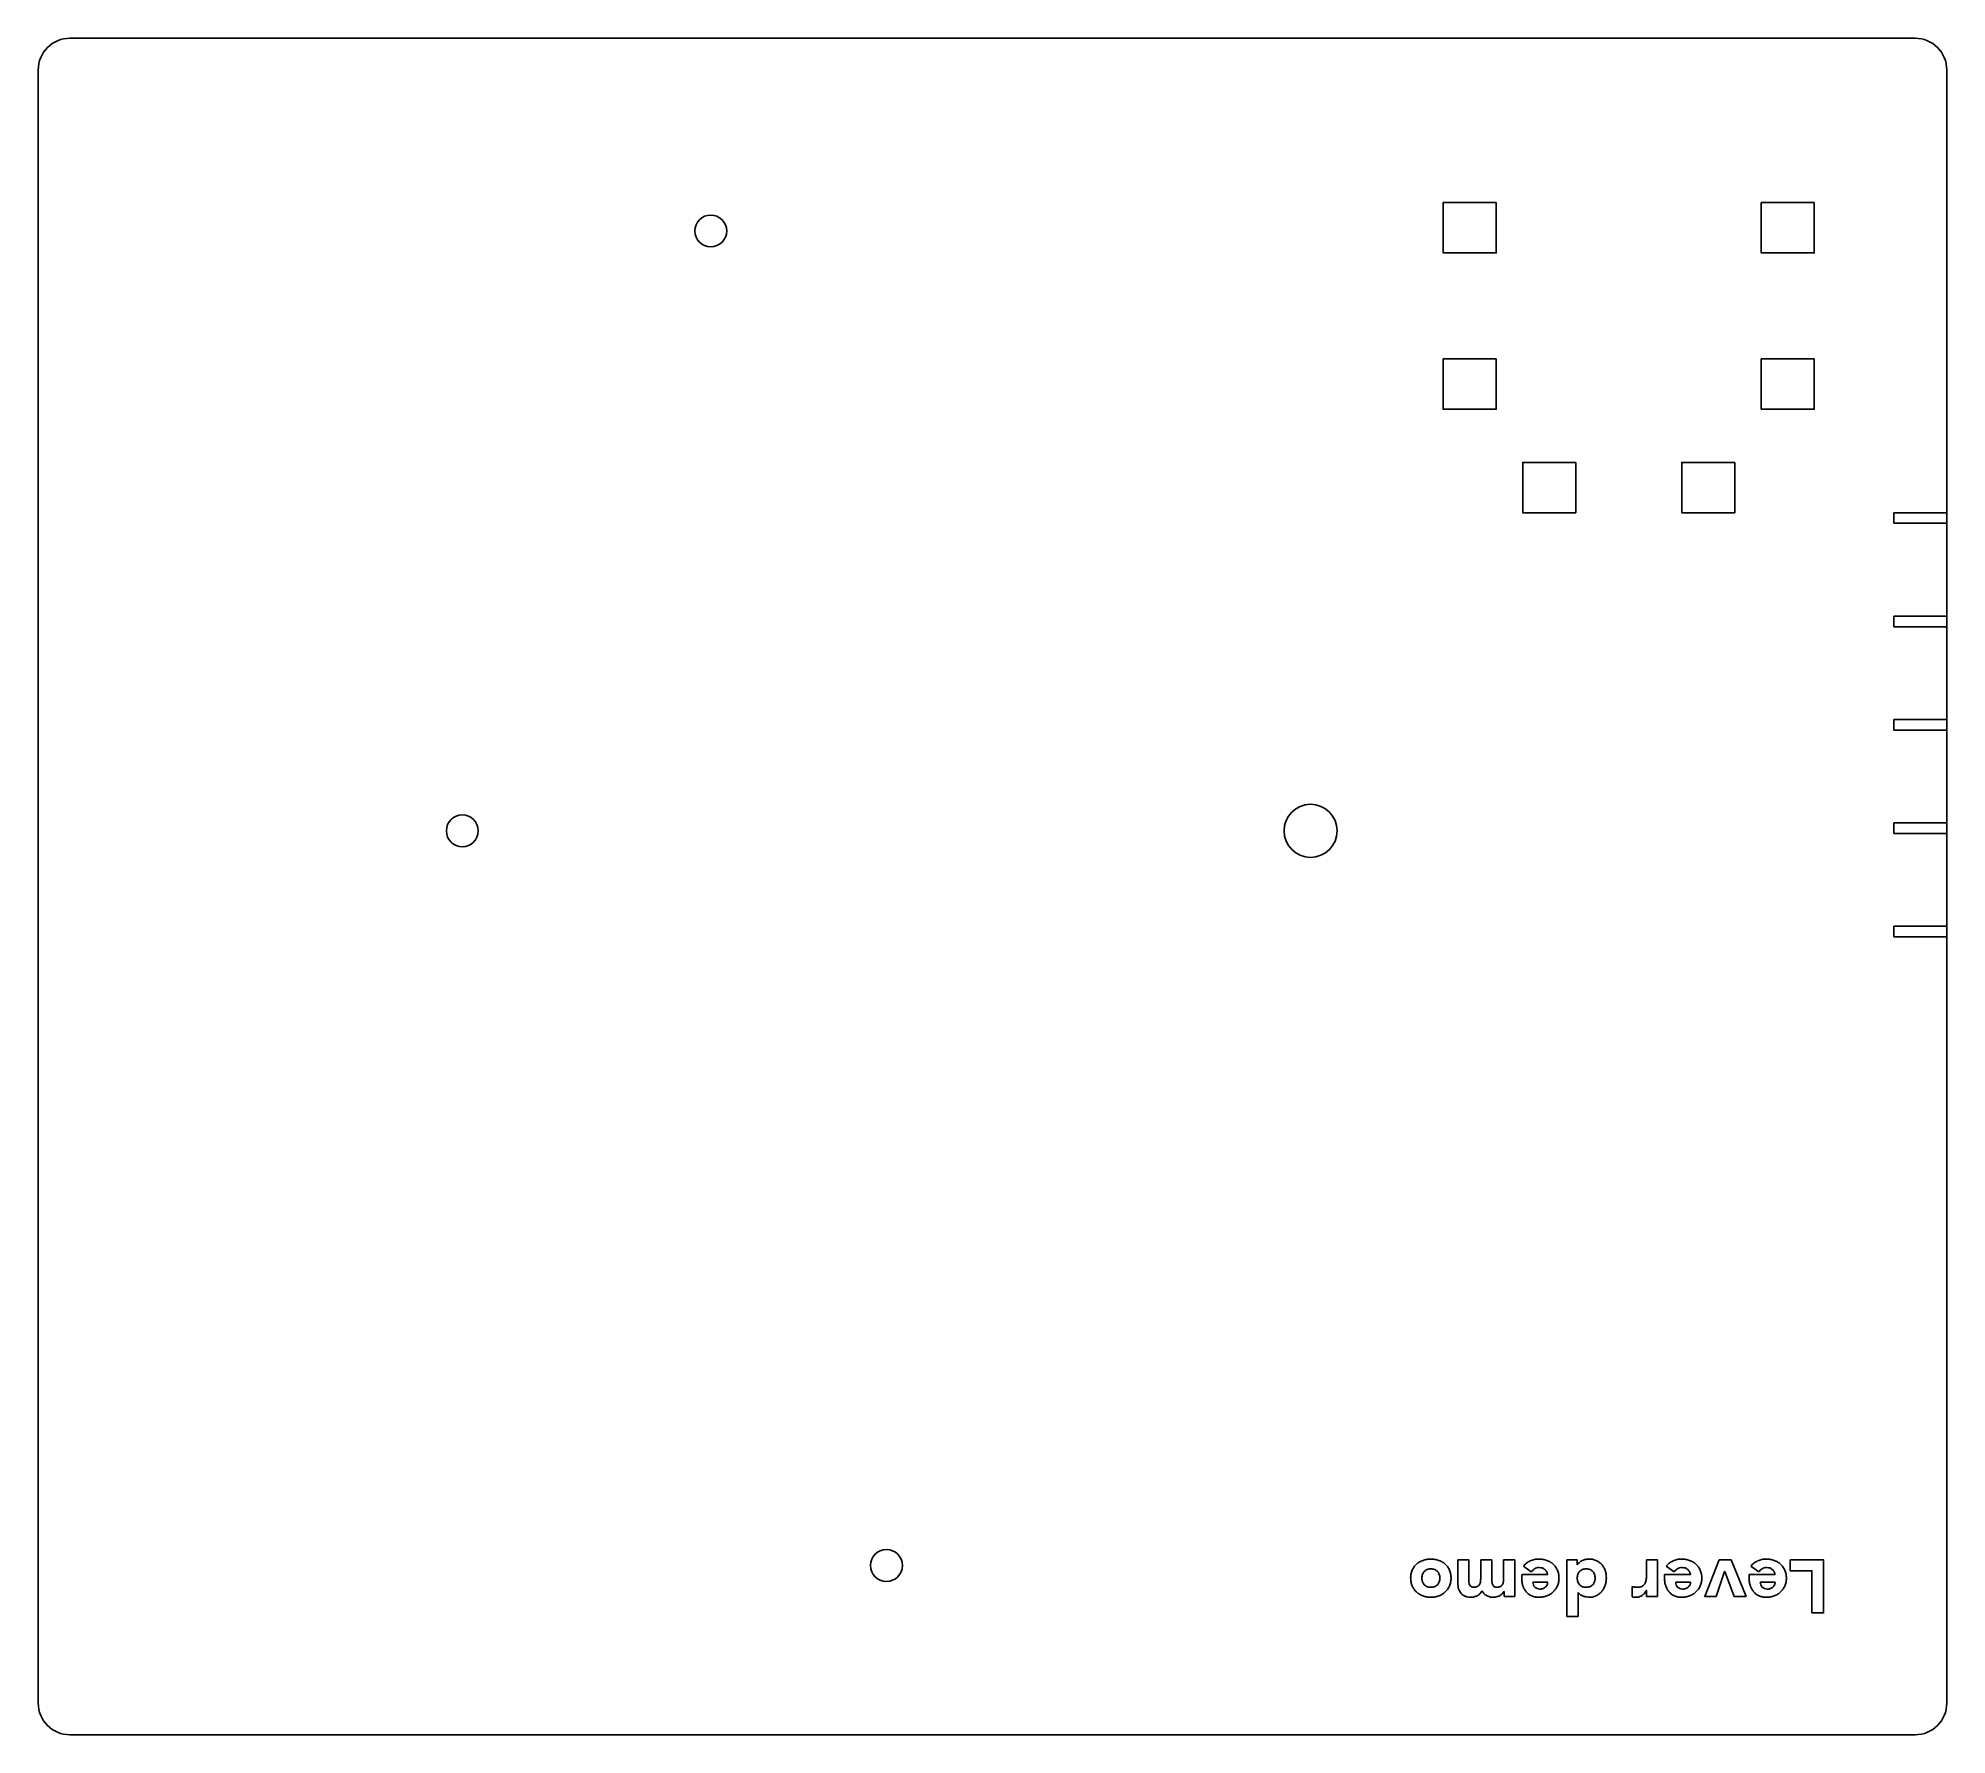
# Model space of a CAD drawing. Header units: millimetres. Extents: x -180 to 0, y 0 to 160.
import ezdxf

# ---------------------------------------------------------------- set-up
doc = ezdxf.new("R2010")
doc.units = ezdxf.units.MM
doc.layers.get('0').update_dxf_attribs({"linetype": 'CONTINUOUS'})

msp = doc.modelspace()

# ---------------------------------------------------------------- linework, layer by layer
for p, q in [((-3, 160), (-177, 160)), ((-180, 157), (-180, 3)), ((0, 115.25), (0, 157)), ((0, 3), (0, 157)), ((-5, 114.25), (-5, 115.25)), ((-5, 115.25), (0, 115.25)), ((0, 114.25), (-5, 114.25)), ((0, 105.5), (0, 114.25)), ((-5, 104.5), (-5, 105.5)), ((-5, 105.5), (0, 105.5)), ((0, 104.5), (-5, 104.5)), ((0, 95.75), (0, 104.5)), ((-5, 95.75), (0, 95.75)), ((-5, 94.75), (-5, 95.75)), ((0, 94.75), (-5, 94.75)), ((0, 86), (0, 94.75)), ((-5, 85), (-5, 86)), ((-5, 86), (0, 86)), ((0, 85), (-5, 85)), ((0, 76.25), (0, 85)), ((-5, 75.25), (-5, 76.25)), ((-5, 76.25), (0, 76.25)), ((0, 75.25), (-5, 75.25)), ((0, 3), (0, 75.25)), ((-46.13, 14.47), (-46.13, 16.5)), ((-46.13, 16.5), (-45.07, 16.5)), ((-45.07, 16.5), (-45.07, 14.5)), ((-43.96, 14.68), (-43.96, 16.5)), ((-43.96, 16.5), (-42.9, 16.5)), ((-42.9, 16.5), (-42.9, 14.68)), ((-41.8, 16.5), (-40.74, 16.5)), ((-41.8, 14.79), (-41.8, 16.5)), ((-40.74, 16.5), (-40.74, 13.06)), ((-35.83, 11.16), (-35.83, 16.5)), ((-35.83, 16.5), (-34.86, 16.5)), ((-34.86, 16.5), (-34.86, 16.04)), ((-28.33, 16.5), (-27.27, 16.5)), ((-28.33, 15.06), (-28.33, 16.5)), ((-27.27, 16.5), (-27.27, 13.06)), ((-40.09, 14.78), (-40.09, 15.11)), ((-40.09, 15.11), (-37.64, 15.11)), ((-39.19, 15.36), (-39.93, 15.9)), ((-34.86, 16.04), (-34.85, 16.04)), ((-26.63, 14.78), (-26.63, 15.11)), ((-26.63, 15.11), (-24.17, 15.11)), ((-25.72, 15.36), (-26.46, 15.9)), ((-18.65, 14.78), (-18.65, 15.11)), ((-18.65, 15.11), (-16.19, 15.11)), ((-17.74, 15.36), (-18.48, 15.9)), ((-41.75, 13.53), (-41.77, 13.53)), ((-41.75, 13.06), (-41.75, 13.53)), ((-40.74, 13.06), (-41.75, 13.06)), ((-37.64, 14.39), (-39.03, 14.39)), ((-34.76, 13.43), (-34.78, 13.43)), ((-34.78, 13.43), (-34.78, 11.16)), ((-29.68, 13.01), (-29.68, 13.98)), ((-28.33, 13.61), (-28.34, 13.61)), ((-28.33, 13.06), (-28.33, 13.61)), ((-27.27, 13.06), (-28.33, 13.06)), ((-24.17, 14.39), (-25.57, 14.39)), ((-16.19, 14.39), (-17.59, 14.39)), ((-34.78, 11.16), (-35.83, 11.16)), ((-177, 0), (-3, 0))]:
    msp.add_line(p, q)
for points in [[(-42.5, 144.5), (-42.5, 139.75), (-47.5, 139.75), (-47.5, 144.5)], [(-12.5, 144.5), (-12.5, 139.75), (-17.5, 139.75), (-17.5, 144.5)], [(-42.5, 129.75), (-42.5, 125), (-47.5, 125), (-47.5, 129.75)], [(-12.5, 129.75), (-12.5, 125), (-17.5, 125), (-17.5, 129.75)], [(-35, 120), (-35, 115.25), (-40, 115.25), (-40, 120)], [(-20, 120), (-20, 115.25), (-25, 115.25), (-25, 120)], [(-21.47, 16.5), (-20.35, 16.5), (-18.93, 13.06), (-20.07, 13.06), (-20.94, 15.39), (-20.96, 15.39), (-21.76, 13.06), (-22.83, 13.06)], [(-14.76, 16.5), (-11.62, 16.5), (-11.62, 11.5), (-12.72, 11.5), (-12.72, 15.48), (-14.76, 15.48)]]:
    msp.add_lwpolyline(points, close=True)
for centre, radius in [((-116.57, 141.82), 1.5), ((-140, 85.25), 1.5), ((-60, 85.25), 2.5), ((-100, 15.97), 1.5)]:
    msp.add_circle(centre, radius)
for centre, start, end in [((-177, 157), 90, 180), ((-3, 157), 0, 90), ((-177, 3), 180, 270), ((-3, 3), -90, 0)]:
    msp.add_arc(centre, 3, start, end)
for points, knots in [([(-50.01, 16.09), (-49.92, 16.17), (-49.73, 16.32), (-49.51, 16.41), (-49.4, 16.45)], [0, 0, 0, 0, 0.03471107, 0.07096466, 0.07096466, 0.07096466, 0.07096466]), ([(-49.4, 16.45), (-49.28, 16.49), (-49.04, 16.57), (-48.79, 16.57), (-48.66, 16.58)], [0, 0, 0, 0, 0.0370869, 0.07553044, 0.07553044, 0.07553044, 0.07553044]), ([(-48.66, 16.58), (-48.53, 16.57), (-48.28, 16.56), (-48.03, 16.49), (-47.91, 16.45)], [0, 0, 0, 0, 0.03861961, 0.07621847, 0.07621847, 0.07621847, 0.07621847]), ([(-47.91, 16.45), (-47.8, 16.41), (-47.58, 16.32), (-47.4, 16.17), (-47.3, 16.09)], [0, 0, 0, 0, 0.03593428, 0.07092994, 0.07092994, 0.07092994, 0.07092994]), ([(-39.93, 15.9), (-39.84, 16), (-39.66, 16.21), (-39.41, 16.34), (-39.29, 16.4)], [0, 0, 0, 0, 0.04069851, 0.08211971, 0.08211971, 0.08211971, 0.08211971]), ([(-39.29, 16.4), (-39.16, 16.45), (-38.9, 16.56), (-38.62, 16.57), (-38.48, 16.58)], [0, 0, 0, 0, 0.04170605, 0.08290373, 0.08290373, 0.08290373, 0.08290373]), ([(-38.48, 16.58), (-38.35, 16.57), (-38.1, 16.56), (-37.86, 16.49), (-37.73, 16.45)], [0, 0, 0, 0, 0.03861961, 0.07621847, 0.07621847, 0.07621847, 0.07621847]), ([(-37.73, 16.45), (-37.62, 16.41), (-37.4, 16.32), (-37.22, 16.17), (-37.13, 16.09)], [0, 0, 0, 0, 0.03593428, 0.07092994, 0.07092994, 0.07092994, 0.07092994]), ([(-34.85, 16.04), (-34.82, 16.08), (-34.77, 16.14), (-34.71, 16.2), (-34.68, 16.23)], [0, 0, 0, 0, 0.01193927, 0.02554763, 0.02554763, 0.02554763, 0.02554763]), ([(-34.68, 16.23), (-34.64, 16.26), (-34.57, 16.33), (-34.48, 16.38), (-34.44, 16.4)], [0, 0, 0, 0, 0.01406251, 0.02944612, 0.02944612, 0.02944612, 0.02944612]), ([(-34.44, 16.4), (-34.39, 16.43), (-34.29, 16.48), (-34.19, 16.51), (-34.13, 16.53)], [0, 0, 0, 0, 0.01594952, 0.03298004, 0.03298004, 0.03298004, 0.03298004]), ([(-34.13, 16.53), (-34.08, 16.54), (-33.97, 16.57), (-33.85, 16.58), (-33.79, 16.58)], [0, 0, 0, 0, 0.01700519, 0.03435154, 0.03435154, 0.03435154, 0.03435154]), ([(-33.79, 16.58), (-33.67, 16.58), (-33.43, 16.57), (-33.21, 16.49), (-33.1, 16.45)], [0, 0, 0, 0, 0.03650862, 0.07070363, 0.07070363, 0.07070363, 0.07070363]), ([(-33.1, 16.45), (-33, 16.4), (-32.81, 16.31), (-32.64, 16.16), (-32.57, 16.09)], [0, 0, 0, 0, 0.03302843, 0.06535448, 0.06535448, 0.06535448, 0.06535448]), ([(-26.46, 15.9), (-26.37, 16), (-26.19, 16.21), (-25.94, 16.34), (-25.82, 16.4)], [0, 0, 0, 0, 0.04069868, 0.08211998, 0.08211998, 0.08211998, 0.08211998]), ([(-25.82, 16.4), (-25.69, 16.45), (-25.43, 16.56), (-25.15, 16.57), (-25.02, 16.58)], [0, 0, 0, 0, 0.04170594, 0.0829035, 0.0829035, 0.0829035, 0.0829035]), ([(-25.02, 16.58), (-24.89, 16.57), (-24.63, 16.56), (-24.39, 16.49), (-24.27, 16.45)], [0, 0, 0, 0, 0.03861973, 0.07621859, 0.07621859, 0.07621859, 0.07621859]), ([(-24.27, 16.45), (-24.16, 16.41), (-23.94, 16.32), (-23.75, 16.17), (-23.66, 16.09)], [0, 0, 0, 0, 0.03593407, 0.07092963, 0.07092963, 0.07092963, 0.07092963]), ([(-18.48, 15.9), (-18.39, 16), (-18.21, 16.21), (-17.96, 16.34), (-17.84, 16.4)], [0, 0, 0, 0, 0.0406986, 0.0821199, 0.0821199, 0.0821199, 0.0821199]), ([(-17.84, 16.4), (-17.71, 16.45), (-17.45, 16.56), (-17.17, 16.57), (-17.04, 16.58)], [0, 0, 0, 0, 0.04170594, 0.0829035, 0.0829035, 0.0829035, 0.0829035]), ([(-17.04, 16.58), (-16.91, 16.57), (-16.65, 16.56), (-16.41, 16.49), (-16.29, 16.45)], [0, 0, 0, 0, 0.03861967, 0.07621859, 0.07621859, 0.07621859, 0.07621859]), ([(-16.29, 16.45), (-16.18, 16.41), (-15.96, 16.32), (-15.77, 16.17), (-15.68, 16.09)], [0, 0, 0, 0, 0.03593423, 0.07092969, 0.07092969, 0.07092969, 0.07092969]), ([(-50.57, 14.78), (-50.56, 14.91), (-50.55, 15.17), (-50.46, 15.4), (-50.42, 15.52)], [0, 0, 0, 0, 0.03919413, 0.07604698, 0.07604698, 0.07604698, 0.07604698]), ([(-50.42, 14.04), (-50.46, 14.15), (-50.55, 14.39), (-50.56, 14.65), (-50.57, 14.78)], [0, 0, 0, 0, 0.03685271, 0.07604688, 0.07604688, 0.07604688, 0.07604688]), ([(-50.42, 15.52), (-50.36, 15.63), (-50.26, 15.84), (-50.09, 16.01), (-50.01, 16.09)], [0, 0, 0, 0, 0.03558578, 0.07073052, 0.07073052, 0.07073052, 0.07073052]), ([(-49.28, 15.41), (-49.35, 15.32), (-49.49, 15.13), (-49.5, 14.9), (-49.51, 14.78)], [0, 0, 0, 0, 0.03249018, 0.06807578, 0.06807578, 0.06807578, 0.06807578]), ([(-49.51, 14.78), (-49.5, 14.66), (-49.49, 14.43), (-49.35, 14.24), (-49.28, 14.15)], [0, 0, 0, 0, 0.03558552, 0.06807596, 0.06807596, 0.06807596, 0.06807596]), ([(-48.66, 15.65), (-48.78, 15.64), (-49.02, 15.63), (-49.2, 15.48), (-49.28, 15.41)], [0, 0, 0, 0, 0.03616527, 0.06819116, 0.06819116, 0.06819116, 0.06819116]), ([(-48.03, 15.41), (-48.12, 15.48), (-48.3, 15.63), (-48.54, 15.64), (-48.66, 15.65)], [0, 0, 0, 0, 0.03246533, 0.06880507, 0.06880507, 0.06880507, 0.06880507]), ([(-48.03, 15.41), (-48.12, 15.48), (-48.3, 15.63), (-48.54, 15.64), (-48.66, 15.65)], [0, 0, 0, 0, 0.03246533, 0.06880507, 0.06880507, 0.06880507, 0.06880507]), ([(-47.81, 14.78), (-47.82, 14.9), (-47.83, 15.13), (-47.97, 15.32), (-48.03, 15.41)], [0, 0, 0, 0, 0.03555794, 0.06777493, 0.06777493, 0.06777493, 0.06777493]), ([(-48.03, 14.15), (-47.97, 14.24), (-47.83, 14.43), (-47.82, 14.66), (-47.81, 14.78)], [0, 0, 0, 0, 0.03221699, 0.06777493, 0.06777493, 0.06777493, 0.06777493]), ([(-47.3, 16.09), (-47.22, 16.01), (-47.06, 15.84), (-46.95, 15.63), (-46.9, 15.52)], [0, 0, 0, 0, 0.0347957, 0.07029404, 0.07029404, 0.07029404, 0.07029404]), ([(-46.9, 15.52), (-46.86, 15.4), (-46.77, 15.17), (-46.76, 14.91), (-46.75, 14.78)], [0, 0, 0, 0, 0.03685271, 0.07604688, 0.07604688, 0.07604688, 0.07604688]), ([(-46.75, 14.78), (-46.76, 14.65), (-46.77, 14.39), (-46.86, 14.15), (-46.9, 14.04)], [0, 0, 0, 0, 0.03919407, 0.07604698, 0.07604698, 0.07604698, 0.07604698]), ([(-46.07, 13.89), (-46.09, 13.98), (-46.12, 14.17), (-46.13, 14.37), (-46.13, 14.47)], [0, 0, 0, 0, 0.02829986, 0.05835605, 0.05835605, 0.05835605, 0.05835605]), ([(-45.07, 14.5), (-45.07, 14.42), (-45.06, 14.28), (-45, 14.15), (-44.97, 14.09)], [0, 0, 0, 0, 0.02240285, 0.04273423, 0.04273423, 0.04273423, 0.04273423]), ([(-43.99, 14.38), (-43.98, 14.43), (-43.97, 14.53), (-43.96, 14.63), (-43.96, 14.68)], [0, 0, 0, 0, 0.01463169, 0.02983174, 0.02983174, 0.02983174, 0.02983174]), ([(-42.9, 14.68), (-42.9, 14.65), (-42.9, 14.57), (-42.9, 14.5), (-42.9, 14.45)], [0, 0, 0, 0, 0.0102416, 0.02261175, 0.02261175, 0.02261175, 0.02261175]), ([(-42.9, 14.45), (-42.89, 14.41), (-42.89, 14.32), (-42.86, 14.24), (-42.85, 14.2)], [0, 0, 0, 0, 0.01316123, 0.02596719, 0.02596719, 0.02596719, 0.02596719]), ([(-41.9, 14.19), (-41.88, 14.23), (-41.84, 14.32), (-41.83, 14.41), (-41.82, 14.46)], [0, 0, 0, 0, 0.01393437, 0.02892897, 0.02892897, 0.02892897, 0.02892897]), ([(-41.82, 14.46), (-41.81, 14.51), (-41.8, 14.62), (-41.8, 14.73), (-41.8, 14.79)], [0, 0, 0, 0, 0.01596906, 0.03257353, 0.03257353, 0.03257353, 0.03257353]), ([(-39.98, 14.04), (-40.01, 14.15), (-40.08, 14.4), (-40.09, 14.65), (-40.09, 14.78)], [0, 0, 0, 0, 0.03614181, 0.07526232, 0.07526232, 0.07526232, 0.07526232]), ([(-38.87, 15.66), (-38.93, 15.62), (-39.05, 15.53), (-39.14, 15.42), (-39.19, 15.36)], [0, 0, 0, 0, 0.02186569, 0.04413806, 0.04413806, 0.04413806, 0.04413806]), ([(-38.43, 15.77), (-38.52, 15.77), (-38.67, 15.76), (-38.81, 15.69), (-38.87, 15.66)], [0, 0, 0, 0, 0.02417673, 0.04569017, 0.04569017, 0.04569017, 0.04569017]), ([(-37.91, 15.6), (-37.99, 15.65), (-38.15, 15.76), (-38.34, 15.77), (-38.43, 15.77)], [0, 0, 0, 0, 0.02711184, 0.05605206, 0.05605206, 0.05605206, 0.05605206]), ([(-37.64, 15.11), (-37.66, 15.21), (-37.71, 15.39), (-37.85, 15.53), (-37.91, 15.6)], [0, 0, 0, 0, 0.02915771, 0.05675991, 0.05675991, 0.05675991, 0.05675991]), ([(-37.13, 16.09), (-37.05, 16.01), (-36.88, 15.84), (-36.78, 15.63), (-36.72, 15.52)], [0, 0, 0, 0, 0.0347957, 0.07029404, 0.07029404, 0.07029404, 0.07029404]), ([(-36.72, 15.52), (-36.68, 15.4), (-36.59, 15.17), (-36.58, 14.91), (-36.58, 14.78)], [0, 0, 0, 0, 0.03685285, 0.07604698, 0.07604698, 0.07604698, 0.07604698]), ([(-36.58, 14.78), (-36.58, 14.65), (-36.59, 14.39), (-36.68, 14.15), (-36.72, 14.04)], [0, 0, 0, 0, 0.03919412, 0.07604688, 0.07604688, 0.07604688, 0.07604688]), ([(-34.63, 15.41), (-34.7, 15.32), (-34.84, 15.13), (-34.85, 14.9), (-34.86, 14.78)], [0, 0, 0, 0, 0.03249031, 0.06807587, 0.06807587, 0.06807587, 0.06807587]), ([(-34.86, 14.78), (-34.85, 14.66), (-34.84, 14.43), (-34.7, 14.24), (-34.63, 14.15)], [0, 0, 0, 0, 0.03558556, 0.06807587, 0.06807587, 0.06807587, 0.06807587]), ([(-34.01, 15.65), (-34.14, 15.64), (-34.37, 15.63), (-34.55, 15.48), (-34.63, 15.41)], [0, 0, 0, 0, 0.03616527, 0.06819116, 0.06819116, 0.06819116, 0.06819116]), ([(-33.38, 15.41), (-33.47, 15.48), (-33.65, 15.63), (-33.89, 15.64), (-34.01, 15.65)], [0, 0, 0, 0, 0.03246533, 0.06880507, 0.06880507, 0.06880507, 0.06880507]), ([(-33.17, 14.78), (-33.17, 14.9), (-33.19, 15.13), (-33.32, 15.32), (-33.38, 15.41)], [0, 0, 0, 0, 0.03555794, 0.06777493, 0.06777493, 0.06777493, 0.06777493]), ([(-33.38, 14.15), (-33.32, 14.24), (-33.19, 14.43), (-33.17, 14.66), (-33.17, 14.78)], [0, 0, 0, 0, 0.03221699, 0.06777493, 0.06777493, 0.06777493, 0.06777493]), ([(-32.57, 16.09), (-32.5, 16), (-32.36, 15.83), (-32.27, 15.62), (-32.23, 15.52)], [0, 0, 0, 0, 0.03255679, 0.06619855, 0.06619855, 0.06619855, 0.06619855]), ([(-32.23, 15.52), (-32.19, 15.41), (-32.12, 15.18), (-32.11, 14.93), (-32.11, 14.81)], [0, 0, 0, 0, 0.03524448, 0.07261798, 0.07261798, 0.07261798, 0.07261798]), ([(-32.11, 14.81), (-32.11, 14.69), (-32.12, 14.46), (-32.18, 14.23), (-32.21, 14.12)], [0, 0, 0, 0, 0.03523387, 0.06953534, 0.06953534, 0.06953534, 0.06953534]), ([(-28.48, 14.24), (-28.45, 14.29), (-28.39, 14.4), (-28.37, 14.53), (-28.36, 14.6)], [0, 0, 0, 0, 0.01808964, 0.03817799, 0.03817799, 0.03817799, 0.03817799]), ([(-28.36, 14.6), (-28.35, 14.67), (-28.33, 14.82), (-28.33, 14.98), (-28.33, 15.06)], [0, 0, 0, 0, 0.02234649, 0.04672107, 0.04672107, 0.04672107, 0.04672107]), ([(-26.51, 14.04), (-26.55, 14.15), (-26.61, 14.4), (-26.62, 14.65), (-26.63, 14.78)], [0, 0, 0, 0, 0.03614172, 0.07526224, 0.07526224, 0.07526224, 0.07526224]), ([(-25.4, 15.66), (-25.46, 15.62), (-25.58, 15.53), (-25.68, 15.42), (-25.72, 15.36)], [0, 0, 0, 0, 0.0218656, 0.04413797, 0.04413797, 0.04413797, 0.04413797]), ([(-24.97, 15.77), (-25.05, 15.77), (-25.2, 15.76), (-25.34, 15.69), (-25.4, 15.66)], [0, 0, 0, 0, 0.02417697, 0.04569041, 0.04569041, 0.04569041, 0.04569041]), ([(-24.44, 15.6), (-24.52, 15.65), (-24.68, 15.76), (-24.87, 15.77), (-24.97, 15.77)], [0, 0, 0, 0, 0.02711184, 0.05605206, 0.05605206, 0.05605206, 0.05605206]), ([(-24.17, 15.11), (-24.19, 15.21), (-24.25, 15.39), (-24.38, 15.53), (-24.44, 15.6)], [0, 0, 0, 0, 0.02915759, 0.05675986, 0.05675986, 0.05675986, 0.05675986]), ([(-23.66, 16.09), (-23.58, 16.01), (-23.42, 15.84), (-23.31, 15.63), (-23.26, 15.52)], [0, 0, 0, 0, 0.03479594, 0.07029416, 0.07029416, 0.07029416, 0.07029416]), ([(-23.26, 15.52), (-23.21, 15.4), (-23.12, 15.17), (-23.11, 14.91), (-23.11, 14.78)], [0, 0, 0, 0, 0.03685274, 0.0760469, 0.0760469, 0.0760469, 0.0760469]), ([(-23.11, 14.78), (-23.11, 14.65), (-23.12, 14.39), (-23.21, 14.15), (-23.26, 14.04)], [0, 0, 0, 0, 0.03919408, 0.07604692, 0.07604692, 0.07604692, 0.07604692]), ([(-18.53, 14.04), (-18.57, 14.15), (-18.63, 14.4), (-18.64, 14.65), (-18.65, 14.78)], [0, 0, 0, 0, 0.03614174, 0.07526226, 0.07526226, 0.07526226, 0.07526226]), ([(-17.42, 15.66), (-17.48, 15.62), (-17.6, 15.53), (-17.7, 15.42), (-17.74, 15.36)], [0, 0, 0, 0, 0.02186555, 0.04413796, 0.04413796, 0.04413796, 0.04413796]), ([(-16.99, 15.77), (-17.07, 15.77), (-17.22, 15.76), (-17.36, 15.69), (-17.42, 15.66)], [0, 0, 0, 0, 0.02417691, 0.0456904, 0.0456904, 0.0456904, 0.0456904]), ([(-16.46, 15.6), (-16.54, 15.65), (-16.7, 15.76), (-16.89, 15.77), (-16.99, 15.77)], [0, 0, 0, 0, 0.02711179, 0.05605201, 0.05605201, 0.05605201, 0.05605201]), ([(-16.19, 15.11), (-16.21, 15.21), (-16.27, 15.39), (-16.4, 15.53), (-16.46, 15.6)], [0, 0, 0, 0, 0.02915759, 0.05675986, 0.05675986, 0.05675986, 0.05675986]), ([(-15.68, 16.09), (-15.6, 16.01), (-15.44, 15.84), (-15.33, 15.63), (-15.28, 15.52)], [0, 0, 0, 0, 0.0347959, 0.07029418, 0.07029418, 0.07029418, 0.07029418]), ([(-15.28, 15.52), (-15.23, 15.4), (-15.14, 15.17), (-15.13, 14.91), (-15.13, 14.78)], [0, 0, 0, 0, 0.03685274, 0.0760469, 0.0760469, 0.0760469, 0.0760469]), ([(-15.13, 14.78), (-15.13, 14.65), (-15.14, 14.39), (-15.23, 14.15), (-15.28, 14.04)], [0, 0, 0, 0, 0.03919409, 0.07604689, 0.07604689, 0.07604689, 0.07604689]), ([(-50.01, 13.47), (-50.09, 13.55), (-50.26, 13.72), (-50.36, 13.93), (-50.42, 14.04)], [0, 0, 0, 0, 0.03475034, 0.0701827, 0.0701827, 0.0701827, 0.0701827]), ([(-49.4, 13.11), (-49.51, 13.15), (-49.74, 13.24), (-49.92, 13.4), (-50.01, 13.47)], [0, 0, 0, 0, 0.03632918, 0.07135768, 0.07135768, 0.07135768, 0.07135768]), ([(-48.66, 12.98), (-48.79, 12.98), (-49.04, 12.99), (-49.28, 13.07), (-49.4, 13.11)], [0, 0, 0, 0, 0.03844354, 0.07553042, 0.07553042, 0.07553042, 0.07553042]), ([(-49.28, 14.15), (-49.2, 14.08), (-49.02, 13.93), (-48.78, 13.92), (-48.66, 13.91)], [0, 0, 0, 0, 0.03202589, 0.06819116, 0.06819116, 0.06819116, 0.06819116]), ([(-48.66, 13.91), (-48.54, 13.92), (-48.3, 13.93), (-48.12, 14.08), (-48.03, 14.15)], [0, 0, 0, 0, 0.03633974, 0.06880507, 0.06880507, 0.06880507, 0.06880507]), ([(-47.91, 13.11), (-48.03, 13.07), (-48.28, 12.99), (-48.53, 12.98), (-48.66, 12.98)], [0, 0, 0, 0, 0.03759885, 0.07621846, 0.07621846, 0.07621846, 0.07621846]), ([(-47.3, 13.47), (-47.4, 13.4), (-47.58, 13.24), (-47.8, 13.15), (-47.91, 13.11)], [0, 0, 0, 0, 0.03531091, 0.07132102, 0.07132102, 0.07132102, 0.07132102]), ([(-46.9, 14.04), (-46.95, 13.93), (-47.06, 13.72), (-47.22, 13.56), (-47.3, 13.47)], [0, 0, 0, 0, 0.03534478, 0.06974176, 0.06974176, 0.06974176, 0.06974176]), ([(-45.87, 13.42), (-45.91, 13.49), (-46.01, 13.63), (-46.05, 13.8), (-46.07, 13.89)], [0, 0, 0, 0, 0.02481372, 0.05156674, 0.05156674, 0.05156674, 0.05156674]), ([(-45.5, 13.1), (-45.57, 13.14), (-45.72, 13.22), (-45.82, 13.35), (-45.87, 13.42)], [0, 0, 0, 0, 0.02532158, 0.04958738, 0.04958738, 0.04958738, 0.04958738]), ([(-44.92, 12.98), (-45.02, 12.98), (-45.22, 12.99), (-45.41, 13.06), (-45.5, 13.1)], [0, 0, 0, 0, 0.03192095, 0.0595588, 0.0595588, 0.0595588, 0.0595588]), ([(-44.97, 14.09), (-44.92, 14.04), (-44.83, 13.92), (-44.68, 13.92), (-44.61, 13.91)], [0, 0, 0, 0, 0.01923236, 0.0417384, 0.0417384, 0.0417384, 0.0417384]), ([(-44.27, 13.12), (-44.37, 13.08), (-44.57, 12.99), (-44.8, 12.98), (-44.92, 12.98)], [0, 0, 0, 0, 0.03099765, 0.06630897, 0.06630897, 0.06630897, 0.06630897]), ([(-44.61, 13.91), (-44.55, 13.91), (-44.44, 13.92), (-44.34, 13.96), (-44.3, 13.97)], [0, 0, 0, 0, 0.0170235, 0.03193062, 0.03193062, 0.03193062, 0.03193062]), ([(-44.3, 13.97), (-44.26, 13.99), (-44.18, 14.04), (-44.13, 14.1), (-44.1, 14.14)], [0, 0, 0, 0, 0.01293183, 0.02579603, 0.02579603, 0.02579603, 0.02579603]), ([(-43.83, 13.59), (-43.89, 13.49), (-44.01, 13.3), (-44.19, 13.18), (-44.27, 13.12)], [0, 0, 0, 0, 0.03493166, 0.06562251, 0.06562251, 0.06562251, 0.06562251]), ([(-44.1, 14.14), (-44.08, 14.17), (-44.03, 14.25), (-44, 14.34), (-43.99, 14.38)], [0, 0, 0, 0, 0.01303389, 0.02699161, 0.02699161, 0.02699161, 0.02699161]), ([(-43.41, 13.13), (-43.49, 13.18), (-43.68, 13.3), (-43.78, 13.49), (-43.83, 13.59)], [0, 0, 0, 0, 0.03121778, 0.06393317, 0.06393317, 0.06393317, 0.06393317]), ([(-42.77, 12.98), (-42.88, 12.98), (-43.11, 12.99), (-43.31, 13.08), (-43.41, 13.13)], [0, 0, 0, 0, 0.03410028, 0.06577816, 0.06577816, 0.06577816, 0.06577816]), ([(-42.85, 14.2), (-42.83, 14.16), (-42.8, 14.08), (-42.74, 14.02), (-42.71, 14)], [0, 0, 0, 0, 0.01247542, 0.02510009, 0.02510009, 0.02510009, 0.02510009]), ([(-42.42, 13.03), (-42.47, 13.01), (-42.59, 12.98), (-42.71, 12.98), (-42.77, 12.98)], [0, 0, 0, 0, 0.01734996, 0.03575307, 0.03575307, 0.03575307, 0.03575307]), ([(-42.71, 14), (-42.67, 13.97), (-42.59, 13.92), (-42.49, 13.91), (-42.43, 13.91)], [0, 0, 0, 0, 0.01311818, 0.02932381, 0.02932381, 0.02932381, 0.02932381]), ([(-42.43, 13.91), (-42.37, 13.91), (-42.25, 13.92), (-42.15, 13.97), (-42.1, 13.99)], [0, 0, 0, 0, 0.01863969, 0.03440936, 0.03440936, 0.03440936, 0.03440936]), ([(-42.13, 13.15), (-42.17, 13.13), (-42.26, 13.08), (-42.36, 13.04), (-42.42, 13.03)], [0, 0, 0, 0, 0.01531955, 0.03168596, 0.03168596, 0.03168596, 0.03168596]), ([(-41.91, 13.33), (-41.94, 13.3), (-42.01, 13.23), (-42.09, 13.18), (-42.13, 13.15)], [0, 0, 0, 0, 0.01374157, 0.028191, 0.028191, 0.028191, 0.028191]), ([(-42.1, 13.99), (-42.06, 14.01), (-41.98, 14.07), (-41.93, 14.15), (-41.9, 14.19)], [0, 0, 0, 0, 0.01412444, 0.02824864, 0.02824864, 0.02824864, 0.02824864]), ([(-41.77, 13.53), (-41.79, 13.5), (-41.83, 13.42), (-41.88, 13.36), (-41.91, 13.33)], [0, 0, 0, 0, 0.01156652, 0.02436168, 0.02436168, 0.02436168, 0.02436168]), ([(-39.66, 13.47), (-39.72, 13.56), (-39.86, 13.73), (-39.94, 13.93), (-39.98, 14.04)], [0, 0, 0, 0, 0.03185408, 0.06551972, 0.06551972, 0.06551972, 0.06551972]), ([(-39.15, 13.11), (-39.24, 13.15), (-39.44, 13.24), (-39.58, 13.4), (-39.66, 13.47)], [0, 0, 0, 0, 0.03193033, 0.06316596, 0.06316596, 0.06316596, 0.06316596]), ([(-38.48, 12.98), (-38.6, 12.98), (-38.83, 12.99), (-39.04, 13.07), (-39.15, 13.11)], [0, 0, 0, 0, 0.0351018, 0.06794279, 0.06794279, 0.06794279, 0.06794279]), ([(-39.03, 14.39), (-39.03, 14.3), (-39.02, 14.13), (-38.91, 14), (-38.86, 13.93)], [0, 0, 0, 0, 0.02522308, 0.05024768, 0.05024768, 0.05024768, 0.05024768]), ([(-38.86, 13.93), (-38.79, 13.88), (-38.65, 13.76), (-38.48, 13.75), (-38.38, 13.74)], [0, 0, 0, 0, 0.02541516, 0.05214973, 0.05214973, 0.05214973, 0.05214973]), ([(-37.73, 13.11), (-37.86, 13.07), (-38.1, 12.99), (-38.35, 12.98), (-38.48, 12.98)], [0, 0, 0, 0, 0.03759885, 0.07621846, 0.07621846, 0.07621846, 0.07621846]), ([(-38.38, 13.74), (-38.33, 13.74), (-38.22, 13.75), (-38.12, 13.78), (-38.07, 13.8)], [0, 0, 0, 0, 0.01665607, 0.03174091, 0.03174091, 0.03174091, 0.03174091]), ([(-38.07, 13.8), (-38.03, 13.82), (-37.95, 13.86), (-37.88, 13.92), (-37.84, 13.95)], [0, 0, 0, 0, 0.01413556, 0.0277314, 0.0277314, 0.0277314, 0.0277314]), ([(-37.84, 13.95), (-37.81, 13.98), (-37.75, 14.04), (-37.71, 14.11), (-37.69, 14.15)], [0, 0, 0, 0, 0.0125064, 0.02540572, 0.02540572, 0.02540572, 0.02540572]), ([(-37.13, 13.47), (-37.22, 13.4), (-37.4, 13.24), (-37.62, 13.15), (-37.73, 13.11)], [0, 0, 0, 0, 0.03531091, 0.07132102, 0.07132102, 0.07132102, 0.07132102]), ([(-37.69, 14.15), (-37.68, 14.19), (-37.65, 14.27), (-37.64, 14.35), (-37.64, 14.39)], [0, 0, 0, 0, 0.01228289, 0.02476717, 0.02476717, 0.02476717, 0.02476717]), ([(-36.72, 14.04), (-36.78, 13.93), (-36.88, 13.72), (-37.05, 13.56), (-37.13, 13.47)], [0, 0, 0, 0, 0.03534466, 0.0697418, 0.0697418, 0.0697418, 0.0697418]), ([(-34.29, 13.08), (-34.38, 13.12), (-34.57, 13.2), (-34.7, 13.35), (-34.76, 13.43)], [0, 0, 0, 0, 0.0296117, 0.05932421, 0.05932421, 0.05932421, 0.05932421]), ([(-34.63, 14.15), (-34.55, 14.08), (-34.37, 13.93), (-34.14, 13.92), (-34.01, 13.91)], [0, 0, 0, 0, 0.03202589, 0.06819116, 0.06819116, 0.06819116, 0.06819116]), ([(-33.67, 12.98), (-33.78, 12.98), (-33.99, 12.99), (-34.19, 13.05), (-34.29, 13.08)], [0, 0, 0, 0, 0.03206574, 0.06260168, 0.06260168, 0.06260168, 0.06260168]), ([(-34.01, 13.91), (-33.89, 13.92), (-33.65, 13.93), (-33.47, 14.08), (-33.38, 14.15)], [0, 0, 0, 0, 0.03633974, 0.06880507, 0.06880507, 0.06880507, 0.06880507]), ([(-33.02, 13.13), (-33.12, 13.09), (-33.33, 12.99), (-33.56, 12.98), (-33.67, 12.98)], [0, 0, 0, 0, 0.03302141, 0.0680186, 0.0680186, 0.0680186, 0.0680186]), ([(-32.52, 13.54), (-32.59, 13.46), (-32.74, 13.3), (-32.92, 13.19), (-33.02, 13.13)], [0, 0, 0, 0, 0.03208462, 0.06411079, 0.06411079, 0.06411079, 0.06411079]), ([(-32.21, 14.12), (-32.25, 14.02), (-32.33, 13.81), (-32.46, 13.63), (-32.52, 13.54)], [0, 0, 0, 0, 0.03400894, 0.06657591, 0.06657591, 0.06657591, 0.06657591]), ([(-29.68, 13.98), (-29.65, 13.97), (-29.57, 13.95), (-29.5, 13.94), (-29.46, 13.93)], [0, 0, 0, 0, 0.01169143, 0.02315672, 0.02315672, 0.02315672, 0.02315672]), ([(-29.51, 12.99), (-29.54, 12.99), (-29.6, 12.99), (-29.66, 13.01), (-29.68, 13.01)], [0, 0, 0, 0, 0.00889102, 0.0172022, 0.0172022, 0.0172022, 0.0172022]), ([(-29.33, 12.98), (-29.36, 12.98), (-29.42, 12.98), (-29.48, 12.98), (-29.51, 12.99)], [0, 0, 0, 0, 0.00918248, 0.01837865, 0.01837865, 0.01837865, 0.01837865]), ([(-29.46, 13.93), (-29.42, 13.93), (-29.35, 13.91), (-29.27, 13.91), (-29.23, 13.91)], [0, 0, 0, 0, 0.01106101, 0.02272551, 0.02272551, 0.02272551, 0.02272551]), ([(-28.74, 13.14), (-28.83, 13.09), (-29.01, 12.99), (-29.22, 12.98), (-29.33, 12.98)], [0, 0, 0, 0, 0.02899028, 0.06155376, 0.06155376, 0.06155376, 0.06155376]), ([(-29.23, 13.91), (-29.14, 13.91), (-28.98, 13.92), (-28.82, 13.97), (-28.75, 14)], [0, 0, 0, 0, 0.02727167, 0.04905292, 0.04905292, 0.04905292, 0.04905292]), ([(-28.75, 14), (-28.7, 14.03), (-28.59, 14.09), (-28.51, 14.19), (-28.48, 14.24)], [0, 0, 0, 0, 0.01875551, 0.03690968, 0.03690968, 0.03690968, 0.03690968]), ([(-28.34, 13.61), (-28.4, 13.52), (-28.5, 13.33), (-28.67, 13.2), (-28.74, 13.14)], [0, 0, 0, 0, 0.03334672, 0.06259827, 0.06259827, 0.06259827, 0.06259827]), ([(-26.19, 13.47), (-26.26, 13.56), (-26.39, 13.73), (-26.47, 13.93), (-26.51, 14.04)], [0, 0, 0, 0, 0.03185408, 0.06551987, 0.06551987, 0.06551987, 0.06551987]), ([(-25.68, 13.11), (-25.78, 13.15), (-25.97, 13.24), (-26.12, 13.4), (-26.19, 13.47)], [0, 0, 0, 0, 0.03193033, 0.06316596, 0.06316596, 0.06316596, 0.06316596]), ([(-25.02, 12.98), (-25.13, 12.98), (-25.36, 12.99), (-25.58, 13.07), (-25.68, 13.11)], [0, 0, 0, 0, 0.0351018, 0.06794267, 0.06794267, 0.06794267, 0.06794267]), ([(-25.57, 14.39), (-25.56, 14.3), (-25.55, 14.13), (-25.44, 14), (-25.39, 13.93)], [0, 0, 0, 0, 0.02522308, 0.05024768, 0.05024768, 0.05024768, 0.05024768]), ([(-25.39, 13.93), (-25.32, 13.88), (-25.19, 13.76), (-25.01, 13.75), (-24.92, 13.74)], [0, 0, 0, 0, 0.02541506, 0.0521501, 0.0521501, 0.0521501, 0.0521501]), ([(-24.27, 13.11), (-24.39, 13.07), (-24.63, 12.99), (-24.89, 12.98), (-25.02, 12.98)], [0, 0, 0, 0, 0.03759885, 0.07621858, 0.07621858, 0.07621858, 0.07621858]), ([(-24.92, 13.74), (-24.86, 13.74), (-24.75, 13.75), (-24.65, 13.78), (-24.61, 13.8)], [0, 0, 0, 0, 0.01665607, 0.0317408, 0.0317408, 0.0317408, 0.0317408]), ([(-24.61, 13.8), (-24.56, 13.82), (-24.48, 13.86), (-24.41, 13.92), (-24.37, 13.95)], [0, 0, 0, 0, 0.01413524, 0.02773109, 0.02773109, 0.02773109, 0.02773109]), ([(-24.37, 13.95), (-24.34, 13.98), (-24.28, 14.04), (-24.24, 14.11), (-24.22, 14.15)], [0, 0, 0, 0, 0.01250664, 0.02540596, 0.02540596, 0.02540596, 0.02540596]), ([(-23.66, 13.47), (-23.75, 13.4), (-23.94, 13.24), (-24.16, 13.15), (-24.27, 13.11)], [0, 0, 0, 0, 0.03531072, 0.07132072, 0.07132072, 0.07132072, 0.07132072]), ([(-24.22, 14.15), (-24.21, 14.19), (-24.18, 14.27), (-24.17, 14.35), (-24.17, 14.39)], [0, 0, 0, 0, 0.01228289, 0.02476714, 0.02476714, 0.02476714, 0.02476714]), ([(-23.26, 14.04), (-23.31, 13.93), (-23.42, 13.72), (-23.58, 13.56), (-23.66, 13.47)], [0, 0, 0, 0, 0.03534472, 0.06974186, 0.06974186, 0.06974186, 0.06974186]), ([(-18.21, 13.47), (-18.27, 13.56), (-18.41, 13.73), (-18.49, 13.93), (-18.53, 14.04)], [0, 0, 0, 0, 0.03185408, 0.06551989, 0.06551989, 0.06551989, 0.06551989]), ([(-17.7, 13.11), (-17.8, 13.15), (-17.99, 13.24), (-18.13, 13.4), (-18.21, 13.47)], [0, 0, 0, 0, 0.03193038, 0.06316592, 0.06316592, 0.06316592, 0.06316592]), ([(-17.04, 12.98), (-17.15, 12.98), (-17.38, 12.99), (-17.6, 13.07), (-17.7, 13.11)], [0, 0, 0, 0, 0.03510174, 0.06794261, 0.06794261, 0.06794261, 0.06794261]), ([(-17.59, 14.39), (-17.58, 14.3), (-17.57, 14.13), (-17.46, 14), (-17.41, 13.93)], [0, 0, 0, 0, 0.02522308, 0.05024768, 0.05024768, 0.05024768, 0.05024768]), ([(-17.41, 13.93), (-17.34, 13.88), (-17.21, 13.76), (-17.03, 13.75), (-16.94, 13.74)], [0, 0, 0, 0, 0.02541516, 0.05215003, 0.05215003, 0.05215003, 0.05215003]), ([(-16.29, 13.11), (-16.41, 13.07), (-16.65, 12.99), (-16.91, 12.98), (-17.04, 12.98)], [0, 0, 0, 0, 0.03759885, 0.07621858, 0.07621858, 0.07621858, 0.07621858]), ([(-16.94, 13.74), (-16.88, 13.74), (-16.77, 13.75), (-16.67, 13.78), (-16.63, 13.8)], [0, 0, 0, 0, 0.01665601, 0.03174079, 0.03174079, 0.03174079, 0.03174079]), ([(-16.63, 13.8), (-16.58, 13.82), (-16.5, 13.86), (-16.43, 13.92), (-16.39, 13.95)], [0, 0, 0, 0, 0.01413535, 0.0277311, 0.0277311, 0.0277311, 0.0277311]), ([(-16.39, 13.95), (-16.36, 13.98), (-16.3, 14.04), (-16.26, 14.11), (-16.24, 14.15)], [0, 0, 0, 0, 0.0125066, 0.02540598, 0.02540598, 0.02540598, 0.02540598]), ([(-15.68, 13.47), (-15.77, 13.4), (-15.95, 13.24), (-16.18, 13.15), (-16.29, 13.11)], [0, 0, 0, 0, 0.03531072, 0.07132077, 0.07132077, 0.07132077, 0.07132077]), ([(-16.24, 14.15), (-16.23, 14.19), (-16.2, 14.27), (-16.19, 14.35), (-16.19, 14.39)], [0, 0, 0, 0, 0.01228285, 0.0247671, 0.0247671, 0.0247671, 0.0247671]), ([(-15.28, 14.04), (-15.33, 13.93), (-15.44, 13.72), (-15.6, 13.56), (-15.68, 13.47)], [0, 0, 0, 0, 0.03534475, 0.06974189, 0.06974189, 0.06974189, 0.06974189])]:
    msp.add_open_spline(points, degree=3, knots=knots)
for p in [(0, 76.25), (0, 75.25)]:
    msp.add_point(p)

doc.saveas('drawing.dxf')
